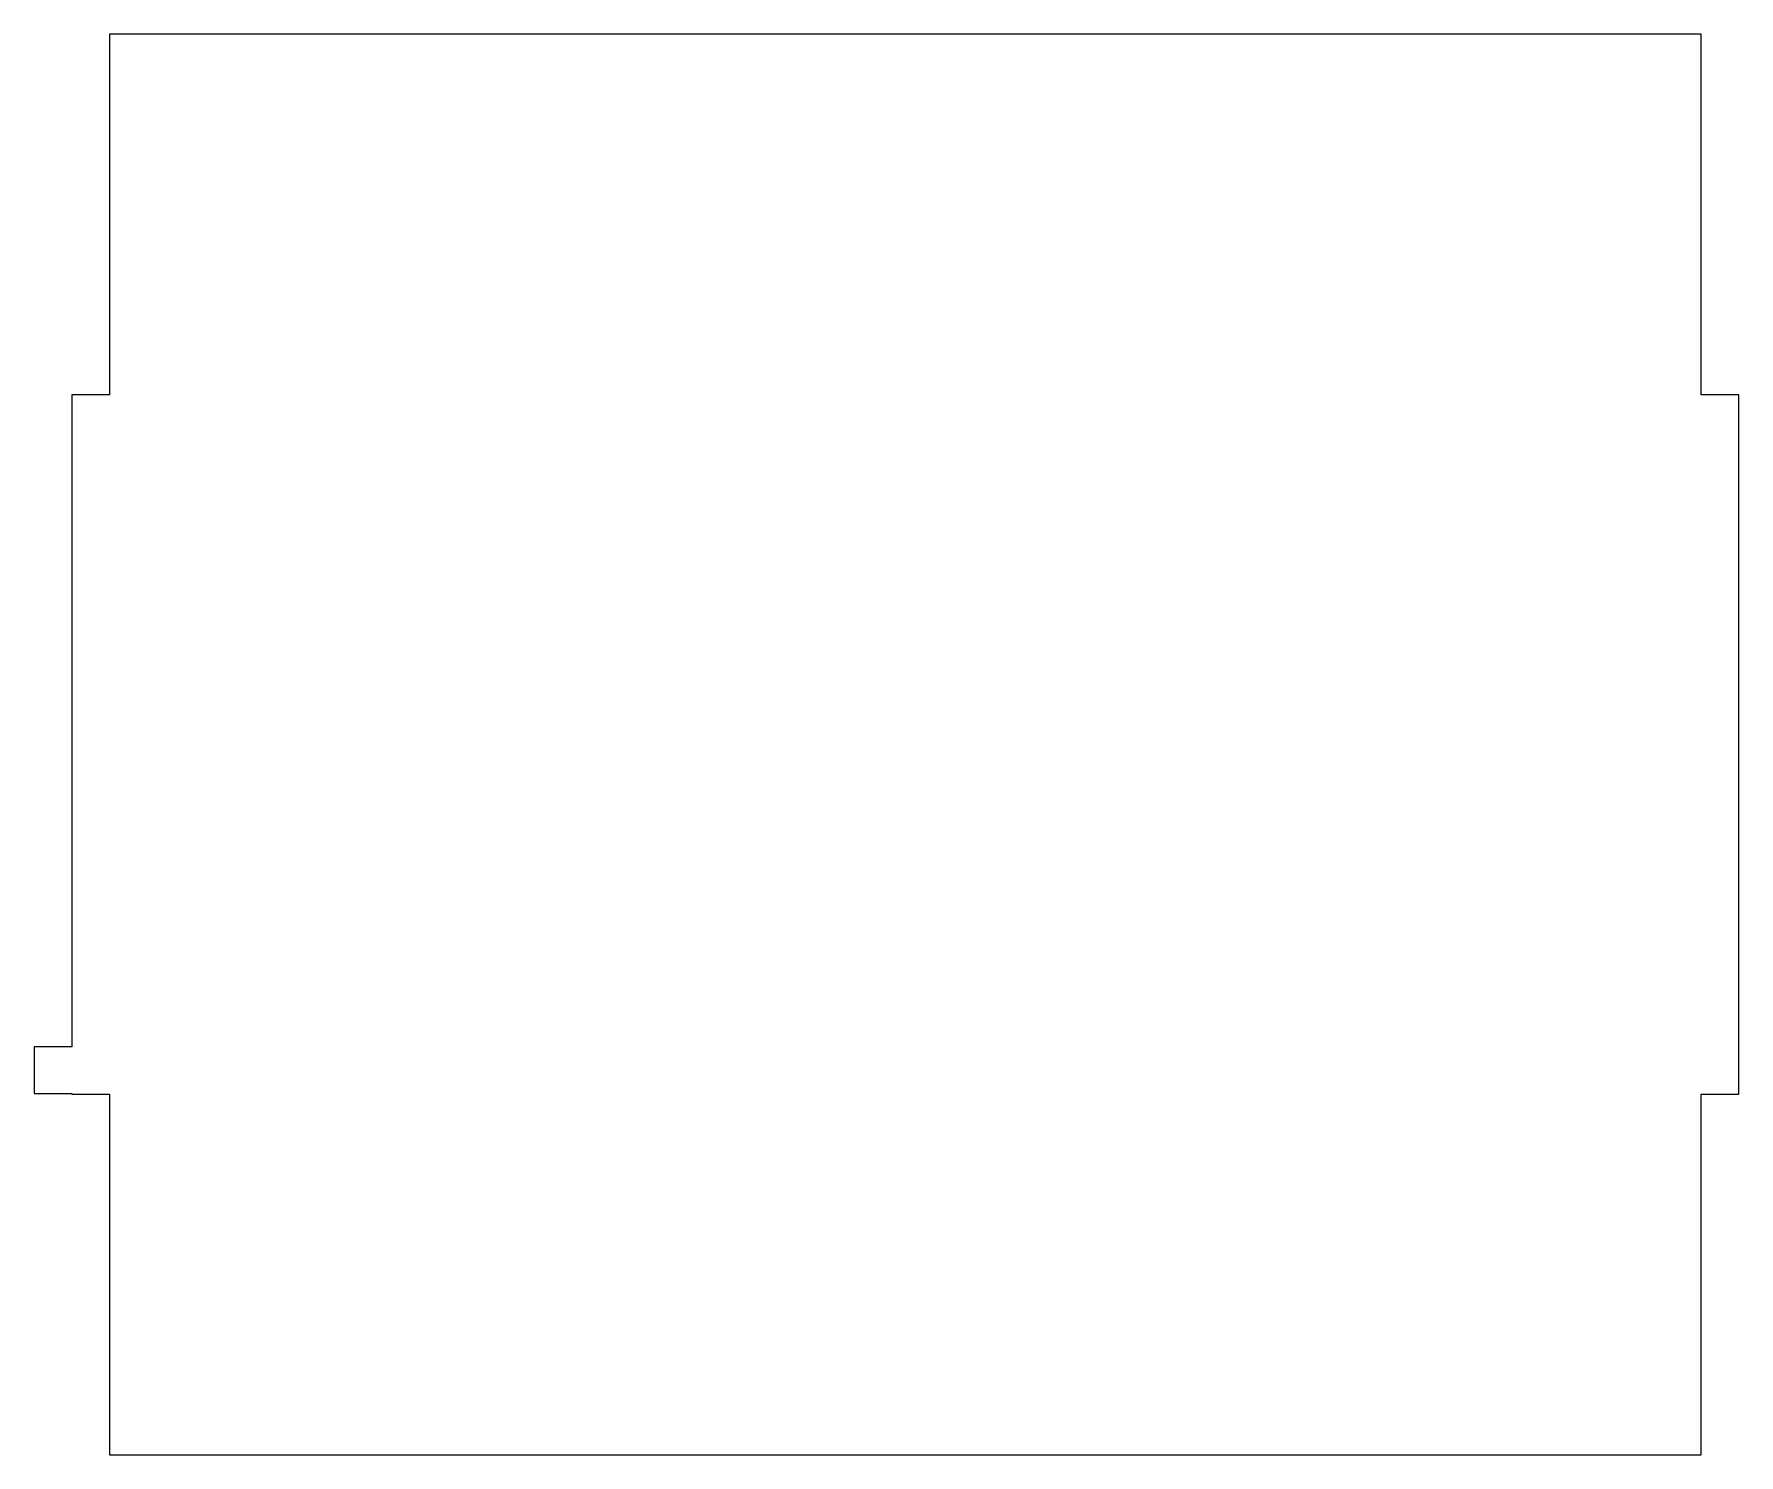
# Model space of a CAD drawing. Header units: centimetres. Extents: x -44 to 44, y -59 to 59.
# Drawn here: x -12.46 to 14.71, y -46.2 to -23.55 of the extents above; entities that cross this region are included whole.
import ezdxf

# ---------------------------------------------------------------- set-up
doc = ezdxf.new("R2010")
doc.units = ezdxf.units.CM
doc.header["$MEASUREMENT"] = 0
doc.layers.add('layer 1', color=7, linetype='Continuous')

msp = doc.modelspace()

# ---------------------------------------------------------------- linework, layer by layer
at = {"layer": 'layer 1', "color": 250, "lineweight": 9}
msp.add_open_spline([(-11.25759, -46.19966), (-11.25759, -46.19966), (-11.25759, -40.44713), (-11.25759, -40.44713), (-11.25759, -40.44713), (-11.25759, -40.44713), (-11.85759, -40.44713), (-11.85759, -40.44713), (-11.85759, -40.44713), (-11.85759, -40.44713), (-11.85759, -40.43794), (-11.85759, -40.43794), (-11.85759, -40.43794), (-11.85759, -40.43794), (-12.45759, -40.43794), (-12.45759, -40.43794), (-12.45759, -40.43794), (-12.45759, -40.43794), (-12.45759, -39.69651), (-12.45759, -39.69651), (-12.45759, -39.69651), (-12.45759, -39.69651), (-11.85759, -39.69651), (-11.85759, -39.69651), (-11.85759, -39.69651), (-11.85759, -39.69651), (-11.85759, -29.3043), (-11.85759, -29.3043), (-11.85759, -29.3043), (-11.85759, -29.3043), (-11.25759, -29.3043), (-11.25759, -29.3043), (-11.25759, -29.3043), (-11.25759, -29.3043), (-11.25759, -23.55154), (-11.25759, -23.55154), (-11.25759, -23.55154), (-11.25759, -23.55154), (14.11384, -23.55154), (14.11384, -23.55154), (14.11384, -23.55154), (14.11384, -23.55154), (14.11384, -29.3043), (14.11384, -29.3043), (14.11384, -29.3043), (14.11384, -29.3043), (14.71384, -29.3043), (14.71384, -29.3043), (14.71384, -29.3043), (14.71384, -29.3043), (14.71384, -40.44713), (14.71384, -40.44713), (14.71384, -40.44713), (14.71384, -40.44713), (14.11384, -40.44713), (14.11384, -40.44713), (14.11384, -40.44713), (14.11384, -40.44713), (14.11384, -46.19966), (14.11384, -46.19966), (14.11384, -46.19966), (14.11384, -46.19966), (-11.25759, -46.19966), (-11.25759, -46.19966)], degree=3, knots=[0, 0, 0, 0, 0.05882353, 0.05882353, 0.05882353, 0.05882353, 0.11764706, 0.11764706, 0.11764706, 0.11764706, 0.17647059, 0.17647059, 0.17647059, 0.17647059, 0.23529412, 0.23529412, 0.23529412, 0.23529412, 0.29411765, 0.29411765, 0.29411765, 0.29411765, 0.35294118, 0.35294118, 0.35294118, 0.35294118, 0.41176471, 0.41176471, 0.41176471, 0.41176471, 0.47058824, 0.47058824, 0.47058824, 0.47058824, 0.52941176, 0.52941176, 0.52941176, 0.52941176, 0.58823529, 0.58823529, 0.58823529, 0.58823529, 0.64705882, 0.64705882, 0.64705882, 0.64705882, 0.70588235, 0.70588235, 0.70588235, 0.70588235, 0.76470588, 0.76470588, 0.76470588, 0.76470588, 0.82352941, 0.82352941, 0.82352941, 0.82352941, 0.88235294, 0.88235294, 0.88235294, 0.88235294, 1, 1, 1, 1], dxfattribs=at)

doc.saveas('drawing.dxf')
